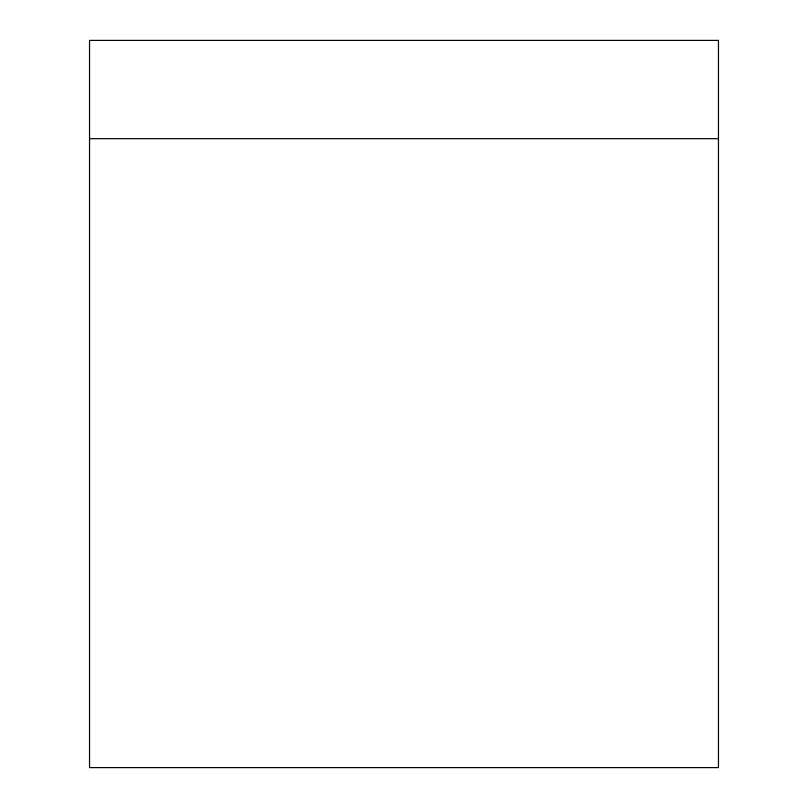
<?xml version="1.0" encoding="UTF-8"?>
<svg xmlns="http://www.w3.org/2000/svg" width="808" height="808" viewBox="0 0 808 808"><rect width="100%" height="100%" fill="white"/><g stroke="black" fill="none" stroke-linecap="round" stroke-linejoin="round"><path stroke-width="1.21" d="M89.537 138.673L718.464 138.673M718.464 40.4L89.537 40.4L89.537 767.6L718.464 767.6L718.464 40.4"/></g></svg>
